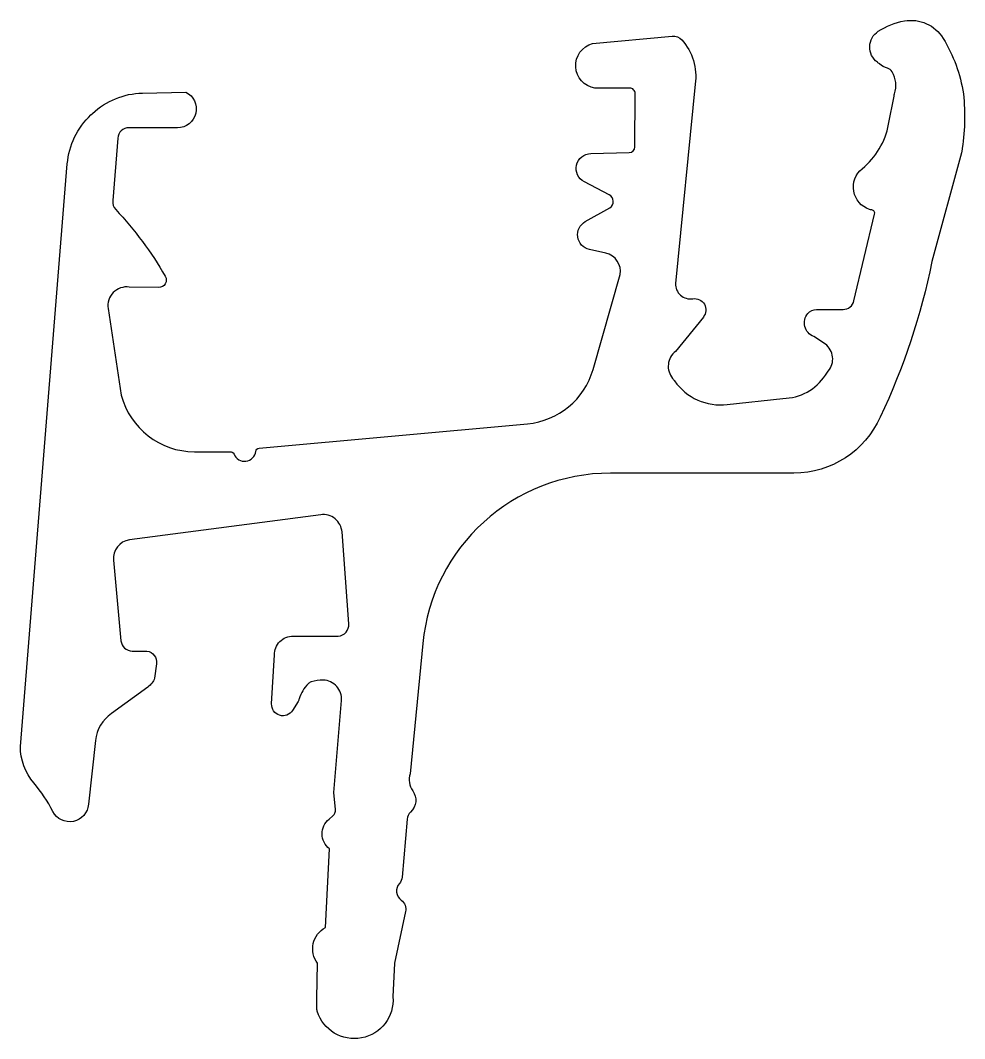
# Model space of a CAD drawing. Extents: x 220.5 to 245.5, y 299.3 to 326.3.
import ezdxf

# ---------------------------------------------------------------- set-up
doc = ezdxf.new("R2010")
doc.units = 0
doc.layers.get('0').update_dxf_attribs({"linetype": 'CONTINUOUS'})

msp = doc.modelspace()

# ---------------------------------------------------------------- linework, layer by layer
msp.add_lwpolyline([(241.357, 318.539, -0.220772), (241.586, 318.646), (242.291, 318.646, 0.344022), (242.579, 318.876), (243.128, 321.174, 0.448618), (243.051, 321.284, -0.051857), (242.99, 321.297, -0.590488), (242.796, 322.378, 0.176907), (243.499, 323.556), (243.641, 324.303, -0.029894), (243.656, 324.361, 0.21022), (243.593, 324.946, 0.202579), (243.469, 325.04, -0.121302), (243.258, 325.153, 0.024505), (243.201, 325.199, -0.522371), (243.223, 326.02, -0.10225), (243.917, 326.295, -0.307538), (244.942, 325.833, -0.100547), (245.48, 324.362, -0.067853), (245.436, 322.825, -0.025732), (245.429, 322.795), (244.641, 319.913, -0.061931), (243.274, 315.795, -0.296714), (240.988, 314.307), (236.129, 314.307, 0.386277), (231.152, 309.788), (230.818, 306.337, 0.240995), (230.886, 305.886, -0.377019), (230.831, 305.324, 0.185847), (230.736, 305.13), (230.607, 303.601, -0.161728), (230.532, 303.427, 0.441341), (230.579, 302.987, -0.294516), (230.695, 302.683), (230.405, 301.316), (230.361, 300.424, -0.895206), (228.356, 300.041, -0.078765), (228.343, 300.134), (228.347, 300.384), (228.361, 301.313, -0.454258), (228.571, 302.26), (228.678, 304.35, -0.483977), (228.671, 305.136), (228.769, 305.22, 0.245128), (228.838, 305.391), (228.794, 305.842), (228.997, 308.28, 0.429274), (228.514, 308.821, 0.092805), (228.192, 308.772, 0.110507), (228.118, 308.725, 0.126546), (227.878, 308.325, -0.064524), (227.847, 308.255), (227.703, 308.018, -0.780311), (227.147, 308.19), (227.219, 309.488, -0.414214), (227.719, 309.988), (228.913, 309.988, 0.415334), (229.191, 310.31), (229.012, 312.747, 0.431194), (228.448, 313.206), (223.377, 312.539, 0.397157), (222.955, 311.998), (223.155, 309.864, 0.387101), (223.454, 309.592), (223.84, 309.592, -0.413307), (224.096, 309.255), (224.044, 308.873, -0.152651), (223.866, 308.634), (222.903, 307.935, 0.217738), (222.477, 307.221), (222.293, 305.528, -0.757204), (221.35, 305.337, 0.057092), (220.844, 306.094, -0.177552), (220.489, 307.063), (221.733, 322.504, -0.186707), (222.36, 323.804), (222.402, 323.843, -0.184103), (223.721, 324.382), (224.875, 324.409, -0.790926), (224.651, 323.462), (223.367, 323.462, 0.391143), (223.068, 323.186), (222.936, 321.532, 0.220044), (223.016, 321.293, -0.057418), (224.329, 319.527, -0.583445), (224.153, 319.227), (223.373, 319.24, 0.49897), (222.814, 318.669), (223.164, 316.376, 0.342053), (225.1, 314.875), (226.038, 314.875, -0.362071), (226.15, 314.813, 0.779234), (226.728, 314.885, -0.352873), (226.818, 314.972), (233.927, 315.616, 0.308973), (235.665, 317.055), (236.386, 319.569, 0.398216), (236.002, 320.139), (235.567, 320.236, -0.687725), (235.459, 320.975), (236.111, 321.342, 0.573702), (236.093, 321.687), (235.434, 322.026, -0.776671), (235.608, 322.781), (236.626, 322.806, 0.409776), (236.775, 322.955), (236.783, 324.365, 0.415923), (236.633, 324.516), (235.715, 324.516, -0.813205), (235.651, 325.693), (237.766, 325.892, -0.237993), (238.018, 325.793, -0.223018), (238.371, 324.615), (237.848, 319.337, 0.46854), (238.308, 318.93, -0.685544), (238.588, 318.445), (237.852, 317.535, 0.426536), (237.774, 316.818, -0.021215), (237.826, 316.75, 0.274129), (239.221, 316.123), (240.694, 316.289, 0.256905), (241.821, 316.906, -0.032702), (241.899, 317.011, 0.426536), (241.821, 317.729), (241.512, 317.928, -0.514632), (241.357, 318.539)], format="xyb")

doc.saveas('drawing.dxf')
